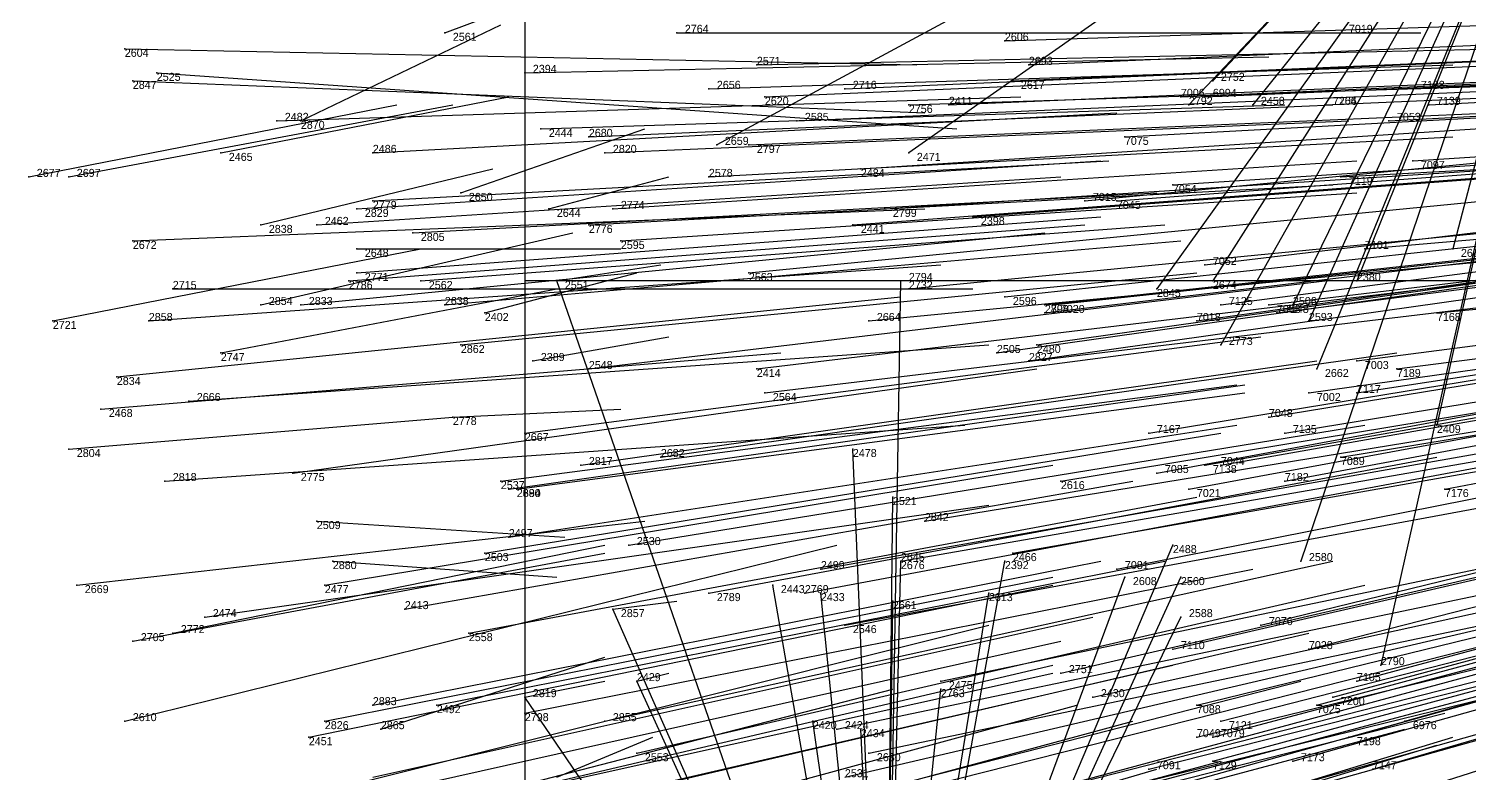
# Model space of a CAD drawing. Extents: x -0.5 to 0.59, y -0.5 to 0.59.
# Drawn here: x -0.499 to -0.319, y -0.0985 to -0.0055 of the extents above; entities that cross this region are included whole.
import ezdxf

# ---------------------------------------------------------------- set-up
doc = ezdxf.new("R2010")
doc.units = 0
for name, color, linetype in [('Clients', 3, 'CONTINUOUS'), ('Facilities', 3, 'CONTINUOUS'), ('Facilities_lines', 3, 'CONTINUOUS'), ('Min_max_boxes', 1, 'CONTINUOUS'), ('Normals', 1, 'CONTINUOUS'), ('Source_points', 5, 'CONTINUOUS'), ('Text', 3, 'CONTINUOUS')]:
    doc.layers.add(name, color=color, linetype=linetype)

msp = doc.modelspace()

# ---------------------------------------------------------------- linework, layer by layer
at = {"layer": 'Clients', "color": 5}
for p in [(-0.351, -0.012, -1.25), (-0.354, -0.015, -1.25), (-0.346, -0.015, -1.25), (-0.413, -0.02, -1.25), (-0.389, -0.021, -1.25), (-0.321, -0.033, -1.25), (-0.433, -0.037, -1.25), (-0.39, -0.037, -1.25), (-0.351, -0.037, -1.25), (-0.333, -0.037, -1.25), (-0.358, -0.038, -1.25), (-0.341, -0.04, -1.25), (-0.339, -0.042, -1.25), (-0.35, -0.045, -1.25), (-0.338, -0.048, -1.25), (-0.323, -0.055, -1.25), (-0.396, -0.058, -1.25), (-0.391, -0.064, -1.25), (-0.356, -0.07, -1.25), (-0.39, -0.072, -1.25), (-0.377, -0.072, -1.25), (-0.34, -0.072, -1.25), (-0.406, -0.075, -1.25), (-0.362, -0.074, -1.25), (-0.355, -0.074, -1.25), (-0.4, -0.076, -1.25), (-0.391, -0.077, -1.25), (-0.379, -0.076, -1.25), (-0.426, -0.078, -1.25), (-0.355, -0.079, -1.25), (-0.33, -0.085, -1.25), (-0.423, -0.087, -1.25), (-0.385, -0.088, -1.25), (-0.437, -0.089, -1.25), (-0.401, -0.092, -1.25), (-0.395, -0.093, -1.25)]:
    msp.add_point(p, dxfattribs=at)
at = {"layer": 'Facilities', "color": 3}
for p in [(-0.447, -0.006, -1.25), (-0.418, -0.006, -1.044), (-0.377, -0.007, -0.943), (-0.487, -0.008, -1.218), (-0.408, -0.01, -1.021), (-0.374, -0.01, -0.936), (-0.486, -0.012, -1.216), (-0.483, -0.011, -1.208), (-0.437, -0.011, -1.092), (-0.376, -0.012, -0.94), (-0.414, -0.013, -1.034), (-0.407, -0.014, -1.018), (-0.397, -0.013, -0.992), (-0.355, -0.014, -0.889), (-0.352, -0.014, -0.88), (-0.326, -0.013, -0.815), (-0.389, -0.015, -0.973), (-0.384, -0.015, -0.961), (-0.337, -0.015, -0.843), (-0.337, -0.015, -0.843), (-0.324, -0.015, -0.811), (-0.468, -0.017, -1.171), (-0.465, -0.017, -1.25), (-0.435, -0.018, -1.088), (-0.403, -0.017, -1.008), (-0.329, -0.017, -0.823), (-0.429, -0.019, -1.074), (-0.362, -0.019, -0.907), (-0.475, -0.021, -1.25), (-0.456, -0.021, -1.142), (-0.427, -0.021, -1.068), (-0.409, -0.02, -1.024), (-0.395, -0.023, -0.99), (-0.326, -0.022, -0.816), (-0.499, -0.024, -1.248), (-0.494, -0.024, -1.236), (-0.414, -0.024, -1.037), (-0.356, -0.025, -0.893), (-0.335, -0.024, -0.839), (-0.456, -0.027, -1.143), (-0.445, -0.026, -1.25), (-0.367, -0.027, -0.919), (-0.363, -0.027, -0.911), (-0.458, -0.028, -1.147), (-0.434, -0.028, -1.25), (-0.426, -0.028, -1.067), (-0.392, -0.028, -0.982), (-0.47, -0.03, -1.25), (-0.463, -0.03, -1.159), (-0.429, -0.03, -1.075), (-0.396, -0.03, -0.992), (-0.381, -0.029, -0.954), (-0.486, -0.032, -1.218), (-0.451, -0.031, -1.13), (-0.425, -0.032, -1.067), (-0.458, -0.033, -1.25), (-0.332, -0.033, -0.834), (-0.458, -0.036, -1.148), (-0.409, -0.036, -1.027), (-0.352, -0.035, -0.884), (-0.459, -0.037, -1.151), (-0.45, -0.037, -1.128), (-0.481, -0.038, -1.207), (-0.389, -0.038, -0.978), (-0.377, -0.039, -0.947), (-0.47, -0.04, -1.25), (-0.465, -0.04, -1.166), (-0.447, -0.04, -1.123), (-0.442, -0.041, -1.25), (-0.372, -0.04, -0.936), (-0.372, -0.041, -0.937), (-0.371, -0.04, -0.932), (-0.35, -0.04, -0.88), (-0.344, -0.04, -0.865), (-0.343, -0.041, -0.862), (-0.323, -0.041, -0.815), (-0.496, -0.042, -1.245), (-0.484, -0.042, -1.216), (-0.394, -0.042, -0.99), (-0.353, -0.042, -0.89), (-0.445, -0.045, -1.118), (-0.373, -0.045, -0.94), (-0.475, -0.046, -1.25), (-0.378, -0.046, -0.953), (-0.436, -0.047, -1.25), (-0.429, -0.048, -1.08), (-0.408, -0.048, -1.028), (-0.374, -0.047, -0.943), (-0.333, -0.047, -0.841), (-0.328, -0.048, -0.83), (-0.488, -0.049, -1.227), (-0.479, -0.052, -1.204), (-0.407, -0.051, -1.025), (-0.339, -0.051, -0.857), (-0.333, -0.051, -0.843), (-0.49, -0.053, -1.232), (-0.446, -0.054, -1.25), (-0.344, -0.054, -0.871), (-0.437, -0.056, -1.102), (-0.359, -0.056, -0.907), (-0.342, -0.056, -0.866), (-0.494, -0.058, -1.243), (-0.42, -0.059, -1.061), (-0.335, -0.059, -0.851), (-0.466, -0.061, -1.174), (-0.43, -0.06, -1.085), (-0.358, -0.061, -0.907), (-0.352, -0.06, -0.893), (-0.35, -0.06, -0.888), (-0.482, -0.062, -1.214), (-0.44, -0.062, -1.111), (-0.439, -0.063, -1.108), (-0.438, -0.063, -1.107), (-0.37, -0.062, -0.939), (-0.354, -0.063, -0.898), (-0.342, -0.062, -0.87), (-0.322, -0.063, -0.821), (-0.463, -0.067, -1.25), (-0.387, -0.067, -0.982), (-0.439, -0.069, -1.112), (-0.424, -0.07, -1.074), (-0.461, -0.072, -1.25), (-0.442, -0.071, -1.119), (-0.39, -0.072, -0.991), (-0.376, -0.071, -0.958), (-0.4, -0.073, -1.016), (-0.363, -0.073, -0.926), (-0.493, -0.075, -1.246), (-0.462, -0.075, -1.171), (-0.414, -0.076, -1.052), (-0.402, -0.076, -1.023), (-0.477, -0.079, -1.208), (-0.452, -0.078, -1.147), (-0.481, -0.081, -1.25), (-0.444, -0.081, -1.129), (-0.397, -0.08, -1.011), (-0.345, -0.08, -0.885), (-0.486, -0.082, -1.25), (-0.356, -0.083, -0.913), (-0.339, -0.083, -0.873), (-0.37, -0.086, -0.948), (-0.385, -0.087, -0.986), (-0.333, -0.087, -0.861), (-0.456, -0.09, -1.163), (-0.448, -0.09, -1.143), (-0.366, -0.089, -0.941), (-0.353, -0.09, -0.911), (-0.338, -0.09, -0.875), (-0.336, -0.089, -0.869), (-0.437, -0.091, -1.117), (-0.487, -0.092, -1.239), (-0.462, -0.092, -1.178), (-0.455, -0.093, -1.25), (-0.427, -0.092, -1.091), (-0.398, -0.093, -1.021), (-0.35, -0.092, -0.905), (-0.327, -0.092, -0.848), (-0.464, -0.094, -1.184), (-0.353, -0.094, -0.913), (-0.351, -0.094, -0.908), (-0.334, -0.094, -0.867), (-0.423, -0.096, -1.083), (-0.394, -0.096, -1.013), (-0.351, -0.097, -0.912), (-0.341, -0.097, -0.885), (-0.359, -0.098, -0.929), (-0.331, -0.098, -0.864)]:
    msp.add_point(p, dxfattribs=at)
at = {"layer": 'Facilities_lines', "color": 3}
for p, q in [((-0.302, 0.04, -1.25), (-0.413, -0.02, -1.25)), ((-0.302, 0.04, -1.25), (-0.389, -0.021, -1.25)), ((-0.302, 0.04, -1.25), (-0.358, -0.038, -1.25)), ((-0.302, 0.04, -1.25), (-0.354, -0.015, -1.25)), ((-0.302, 0.04, -1.25), (-0.351, -0.037, -1.25)), ((-0.302, 0.04, -1.25), (-0.351, -0.012, -1.25)), ((-0.302, 0.04, -1.25), (-0.35, -0.045, -1.25)), ((-0.302, 0.04, -1.25), (-0.346, -0.015, -1.25)), ((-0.302, 0.04, -1.25), (-0.341, -0.04, -1.25)), ((-0.302, 0.04, -1.25), (-0.34, -0.072, -1.25)), ((-0.302, 0.04, -1.25), (-0.339, -0.042, -1.25)), ((-0.302, 0.04, -1.25), (-0.338, -0.048, -1.25)), ((-0.302, 0.04, -1.25), (-0.333, -0.037, -1.25)), ((-0.302, 0.04, -1.25), (-0.33, -0.085, -1.25)), ((-0.302, 0.04, -1.25), (-0.323, -0.055, -1.25)), ((-0.302, 0.04, -1.25), (-0.321, -0.033, -1.25)), ((-0.392, -0.155, -1.25), (-0.433, -0.037, -1.25)), ((-0.392, -0.155, -1.25), (-0.39, -0.037, -1.25)), ((-0.392, -0.155, -1.25), (-0.396, -0.058, -1.25)), ((-0.392, -0.155, -1.25), (-0.391, -0.064, -1.25)), ((-0.392, -0.155, -1.25), (-0.356, -0.07, -1.25)), ((-0.392, -0.155, -1.25), (-0.377, -0.072, -1.25)), ((-0.392, -0.155, -1.25), (-0.39, -0.072, -1.25)), ((-0.392, -0.155, -1.25), (-0.406, -0.075, -1.25)), ((-0.392, -0.155, -1.25), (-0.355, -0.074, -1.25)), ((-0.392, -0.155, -1.25), (-0.362, -0.074, -1.25)), ((-0.392, -0.155, -1.25), (-0.4, -0.076, -1.25)), ((-0.392, -0.155, -1.25), (-0.379, -0.076, -1.25)), ((-0.392, -0.155, -1.25), (-0.391, -0.077, -1.25)), ((-0.392, -0.155, -1.25), (-0.426, -0.078, -1.25)), ((-0.392, -0.155, -1.25), (-0.355, -0.079, -1.25)), ((-0.392, -0.155, -1.25), (-0.423, -0.087, -1.25)), ((-0.392, -0.155, -1.25), (-0.385, -0.088, -1.25)), ((-0.392, -0.155, -1.25), (-0.437, -0.089, -1.25)), ((-0.392, -0.155, -1.25), (-0.401, -0.092, -1.25)), ((-0.392, -0.155, -1.25), (-0.395, -0.093, -1.25))]:
    msp.add_line(p, q, dxfattribs=at)
at = {"layer": 'Min_max_boxes', "color": 1}
for p, q in [((-0.437, 0.214, -1.25), (-0.437, -0.106, -1.25)), ((-0.437, 0.214, -1.25), (-0.437, -0.106, -1.25)), ((-0.255, -0.037, -1.25), (-0.437, -0.037, -1.25)), ((-0.437, -0.037, -1.25), (-0.437, -0.328, -1.25)), ((-0.255, -0.037, -1.25), (-0.437, -0.037, -1.25)), ((-0.437, -0.037, -1.25), (-0.437, -0.328, -1.25)), ((-0.437, -0.037, -1.25), (-0.437, -0.037, -1.25))]:
    msp.add_line(p, q, dxfattribs=at)
at = {"layer": 'Normals', "color": 1}
for p, q in [((-0.447, -0.006, -1.25), (-0.431, 0, -1.151)), ((-0.465, -0.017, -1.25), (-0.44, -0.005, -1.154)), ((-0.377, -0.007, -0.943), (-0.284, -0.004, -0.98)), ((-0.418, -0.006, -1.044), (-0.325, -0.006, -1.081)), ((-0.374, -0.01, -0.936), (-0.282, -0.006, -0.974)), ((-0.487, -0.008, -1.218), (-0.388, -0.01, -1.204)), ((-0.437, -0.011, -1.092), (-0.344, -0.009, -1.129)), ((-0.408, -0.01, -1.021), (-0.315, -0.008, -1.058)), ((-0.397, -0.013, -0.992), (-0.304, -0.009, -1.029)), ((-0.376, -0.012, -0.94), (-0.283, -0.008, -0.977)), ((-0.326, -0.013, -0.815), (-0.233, -0.009, -0.853)), ((-0.414, -0.013, -1.034), (-0.321, -0.01, -1.071)), ((-0.407, -0.014, -1.018), (-0.314, -0.01, -1.055)), ((-0.355, -0.014, -0.889), (-0.263, -0.01, -0.927)), ((-0.352, -0.014, -0.88), (-0.259, -0.01, -0.918)), ((-0.324, -0.015, -0.811), (-0.231, -0.01, -0.848)), ((-0.486, -0.012, -1.216), (-0.387, -0.016, -1.206)), ((-0.483, -0.011, -1.208), (-0.383, -0.018, -1.208)), ((-0.389, -0.015, -0.973), (-0.296, -0.012, -1.011)), ((-0.384, -0.015, -0.961), (-0.291, -0.011, -0.998)), ((-0.351, -0.012, -1.25), (-0.351, -0.012, -1.15)), ((-0.337, -0.015, -0.843), (-0.244, -0.011, -0.88)), ((-0.337, -0.015, -0.843), (-0.244, -0.011, -0.88)), ((-0.329, -0.017, -0.823), (-0.236, -0.012, -0.861)), ((-0.475, -0.021, -1.25), (-0.439, -0.014, -1.157)), ((-0.468, -0.017, -1.171), (-0.375, -0.014, -1.208)), ((-0.403, -0.017, -1.008), (-0.31, -0.013, -1.045)), ((-0.362, -0.019, -0.907), (-0.27, -0.014, -0.945)), ((-0.499, -0.024, -1.248), (-0.453, -0.015, -1.159)), ((-0.494, -0.024, -1.236), (-0.446, -0.015, -1.149)), ((-0.456, -0.021, -1.142), (-0.363, -0.016, -1.179)), ((-0.435, -0.018, -1.088), (-0.342, -0.015, -1.125)), ((-0.429, -0.019, -1.074), (-0.336, -0.015, -1.111)), ((-0.409, -0.02, -1.024), (-0.316, -0.016, -1.061)), ((-0.354, -0.015, -1.25), (-0.354, -0.015, -1.15)), ((-0.346, -0.015, -1.25), (-0.346, -0.015, -1.15)), ((-0.326, -0.022, -0.816), (-0.234, -0.016, -0.854)), ((-0.445, -0.026, -1.25), (-0.422, -0.018, -1.153)), ((-0.427, -0.021, -1.068), (-0.334, -0.017, -1.105)), ((-0.395, -0.023, -0.99), (-0.303, -0.017, -1.027)), ((-0.367, -0.027, -0.919), (-0.274, -0.018, -0.956)), ((-0.414, -0.024, -1.037), (-0.321, -0.019, -1.074)), ((-0.356, -0.025, -0.893), (-0.264, -0.019, -0.931)), ((-0.335, -0.024, -0.839), (-0.242, -0.019, -0.877)), ((-0.413, -0.02, -1.25), (-0.413, -0.02, -1.15)), ((-0.389, -0.021, -1.25), (-0.389, -0.021, -1.15)), ((-0.363, -0.027, -0.911), (-0.271, -0.02, -0.949)), ((-0.47, -0.03, -1.25), (-0.441, -0.023, -1.155)), ((-0.458, -0.028, -1.147), (-0.365, -0.022, -1.184)), ((-0.456, -0.027, -1.143), (-0.364, -0.022, -1.18)), ((-0.426, -0.028, -1.067), (-0.333, -0.022, -1.104)), ((-0.396, -0.03, -0.992), (-0.303, -0.023, -1.028)), ((-0.392, -0.028, -0.982), (-0.299, -0.022, -1.018)), ((-0.381, -0.029, -0.954), (-0.288, -0.022, -0.991)), ((-0.463, -0.03, -1.159), (-0.37, -0.024, -1.196)), ((-0.434, -0.028, -1.25), (-0.419, -0.024, -1.151)), ((-0.429, -0.03, -1.075), (-0.336, -0.025, -1.112)), ((-0.352, -0.035, -0.884), (-0.26, -0.024, -0.921)), ((-0.332, -0.033, -0.834), (-0.24, -0.025, -0.872)), ((-0.451, -0.031, -1.13), (-0.358, -0.026, -1.166)), ((-0.425, -0.032, -1.067), (-0.333, -0.026, -1.104)), ((-0.409, -0.036, -1.027), (-0.317, -0.027, -1.064)), ((-0.486, -0.032, -1.218), (-0.387, -0.028, -1.209)), ((-0.35, -0.04, -0.88), (-0.258, -0.028, -0.917)), ((-0.459, -0.037, -1.151), (-0.367, -0.03, -1.189)), ((-0.458, -0.036, -1.148), (-0.365, -0.029, -1.185)), ((-0.45, -0.037, -1.128), (-0.357, -0.03, -1.164)), ((-0.389, -0.038, -0.978), (-0.297, -0.029, -1.015)), ((-0.377, -0.039, -0.947), (-0.284, -0.029, -0.984)), ((-0.372, -0.04, -0.936), (-0.28, -0.03, -0.973)), ((-0.372, -0.041, -0.937), (-0.28, -0.03, -0.974)), ((-0.371, -0.04, -0.932), (-0.278, -0.03, -0.969)), ((-0.353, -0.042, -0.89), (-0.261, -0.029, -0.927)), ((-0.344, -0.04, -0.865), (-0.252, -0.029, -0.902)), ((-0.343, -0.041, -0.862), (-0.25, -0.029, -0.9)), ((-0.47, -0.04, -1.25), (-0.431, -0.031, -1.158)), ((-0.465, -0.04, -1.166), (-0.372, -0.031, -1.203)), ((-0.447, -0.04, -1.123), (-0.355, -0.032, -1.16)), ((-0.373, -0.045, -0.94), (-0.281, -0.032, -0.977)), ((-0.323, -0.041, -0.815), (-0.231, -0.032, -0.853)), ((-0.496, -0.042, -1.245), (-0.45, -0.033, -1.157)), ((-0.458, -0.033, -1.25), (-0.425, -0.033, -1.155)), ((-0.394, -0.042, -0.99), (-0.301, -0.033, -1.026)), ((-0.378, -0.046, -0.953), (-0.286, -0.033, -0.989)), ((-0.374, -0.047, -0.943), (-0.282, -0.034, -0.979)), ((-0.321, -0.033, -1.25), (-0.321, -0.033, -1.15)), ((-0.484, -0.042, -1.216), (-0.385, -0.035, -1.215)), ((-0.445, -0.045, -1.118), (-0.353, -0.036, -1.156)), ((-0.442, -0.041, -1.25), (-0.423, -0.036, -1.152)), ((-0.433, -0.037, -1.25), (-0.42, -0.035, -1.151)), ((-0.333, -0.047, -0.841), (-0.241, -0.035, -0.878)), ((-0.328, -0.048, -0.83), (-0.236, -0.036, -0.867)), ((-0.429, -0.048, -1.08), (-0.337, -0.037, -1.118)), ((-0.408, -0.048, -1.028), (-0.316, -0.037, -1.066)), ((-0.39, -0.037, -1.25), (-0.39, -0.037, -1.15)), ((-0.351, -0.037, -1.25), (-0.351, -0.037, -1.15)), ((-0.333, -0.037, -1.25), (-0.333, -0.037, -1.15)), ((-0.333, -0.051, -0.843), (-0.242, -0.037, -0.88)), ((-0.488, -0.049, -1.227), (-0.39, -0.039, -1.21)), ((-0.481, -0.038, -1.207), (-0.381, -0.038, -1.212)), ((-0.475, -0.046, -1.25), (-0.433, -0.038, -1.16)), ((-0.358, -0.038, -1.25), (-0.358, -0.038, -1.15)), ((-0.344, -0.054, -0.871), (-0.252, -0.039, -0.907)), ((-0.339, -0.051, -0.857), (-0.247, -0.038, -0.894)), ((-0.407, -0.051, -1.025), (-0.315, -0.04, -1.063)), ((-0.359, -0.056, -0.907), (-0.267, -0.041, -0.944)), ((-0.342, -0.056, -0.866), (-0.25, -0.041, -0.903)), ((-0.341, -0.04, -1.25), (-0.341, -0.04, -1.15)), ((-0.339, -0.042, -1.25), (-0.339, -0.042, -1.15)), ((-0.479, -0.052, -1.204), (-0.379, -0.045, -1.212)), ((-0.437, -0.056, -1.102), (-0.345, -0.044, -1.139)), ((-0.436, -0.047, -1.25), (-0.419, -0.044, -1.151)), ((-0.358, -0.061, -0.907), (-0.266, -0.044, -0.944)), ((-0.352, -0.06, -0.893), (-0.261, -0.044, -0.93)), ((-0.35, -0.06, -0.888), (-0.259, -0.044, -0.926)), ((-0.35, -0.045, -1.25), (-0.35, -0.045, -1.15)), ((-0.342, -0.062, -0.87), (-0.251, -0.045, -0.907)), ((-0.335, -0.059, -0.851), (-0.244, -0.044, -0.888)), ((-0.49, -0.053, -1.232), (-0.405, -0.046, -1.179)), ((-0.42, -0.059, -1.061), (-0.328, -0.046, -1.098)), ((-0.354, -0.063, -0.898), (-0.262, -0.046, -0.935)), ((-0.322, -0.063, -0.821), (-0.231, -0.046, -0.858)), ((-0.466, -0.061, -1.174), (-0.373, -0.048, -1.211)), ((-0.43, -0.06, -1.085), (-0.338, -0.047, -1.122)), ((-0.37, -0.062, -0.939), (-0.279, -0.047, -0.976)), ((-0.338, -0.048, -1.25), (-0.338, -0.048, -1.15)), ((-0.44, -0.062, -1.111), (-0.348, -0.05, -1.149)), ((-0.439, -0.063, -1.108), (-0.347, -0.05, -1.145)), ((-0.438, -0.063, -1.107), (-0.347, -0.051, -1.145)), ((-0.387, -0.067, -0.982), (-0.295, -0.052, -1.019)), ((-0.494, -0.058, -1.243), (-0.446, -0.054, -1.156)), ((-0.446, -0.054, -1.25), (-0.425, -0.053, -1.152)), ((-0.482, -0.062, -1.214), (-0.382, -0.055, -1.215)), ((-0.439, -0.069, -1.112), (-0.348, -0.055, -1.15)), ((-0.424, -0.07, -1.074), (-0.332, -0.055, -1.111)), ((-0.376, -0.071, -0.958), (-0.285, -0.055, -0.995)), ((-0.363, -0.073, -0.926), (-0.272, -0.055, -0.962)), ((-0.323, -0.055, -1.25), (-0.323, -0.055, -1.15)), ((-0.442, -0.071, -1.119), (-0.35, -0.056, -1.156)), ((-0.4, -0.073, -1.016), (-0.309, -0.057, -1.054)), ((-0.39, -0.072, -0.991), (-0.298, -0.056, -1.028)), ((-0.414, -0.076, -1.052), (-0.323, -0.059, -1.09)), ((-0.402, -0.076, -1.023), (-0.311, -0.059, -1.06)), ((-0.396, -0.058, -1.25), (-0.396, -0.058, -1.15)), ((-0.345, -0.08, -0.885), (-0.255, -0.058, -0.923)), ((-0.462, -0.075, -1.171), (-0.371, -0.06, -1.208)), ((-0.339, -0.083, -0.873), (-0.249, -0.06, -0.911)), ((-0.452, -0.078, -1.147), (-0.361, -0.062, -1.184)), ((-0.397, -0.08, -1.011), (-0.305, -0.063, -1.048)), ((-0.356, -0.083, -0.913), (-0.265, -0.062, -0.95)), ((-0.333, -0.087, -0.861), (-0.244, -0.063, -0.899)), ((-0.444, -0.081, -1.129), (-0.353, -0.064, -1.166)), ((-0.391, -0.064, -1.25), (-0.391, -0.064, -1.15)), ((-0.477, -0.079, -1.208), (-0.379, -0.065, -1.22)), ((-0.37, -0.086, -0.948), (-0.279, -0.065, -0.985)), ((-0.338, -0.09, -0.875), (-0.249, -0.066, -0.913)), ((-0.336, -0.089, -0.869), (-0.247, -0.065, -0.907)), ((-0.493, -0.075, -1.246), (-0.422, -0.067, -1.175)), ((-0.463, -0.067, -1.25), (-0.432, -0.069, -1.155)), ((-0.385, -0.087, -0.986), (-0.294, -0.068, -1.023)), ((-0.353, -0.09, -0.911), (-0.263, -0.068, -0.948)), ((-0.327, -0.092, -0.848), (-0.238, -0.067, -0.887)), ((-0.487, -0.092, -1.239), (-0.398, -0.07, -1.198)), ((-0.481, -0.081, -1.25), (-0.427, -0.07, -1.166)), ((-0.366, -0.089, -0.941), (-0.275, -0.069, -0.978)), ((-0.356, -0.07, -1.25), (-0.356, -0.07, -1.15)), ((-0.351, -0.094, -0.908), (-0.261, -0.07, -0.945)), ((-0.35, -0.092, -0.905), (-0.26, -0.069, -0.942)), ((-0.334, -0.094, -0.867), (-0.245, -0.069, -0.905)), ((-0.486, -0.082, -1.25), (-0.427, -0.071, -1.169)), ((-0.461, -0.072, -1.25), (-0.433, -0.074, -1.154)), ((-0.456, -0.09, -1.163), (-0.365, -0.072, -1.2)), ((-0.448, -0.09, -1.143), (-0.357, -0.072, -1.18)), ((-0.427, -0.092, -1.091), (-0.336, -0.072, -1.129)), ((-0.39, -0.072, -1.25), (-0.39, -0.072, -1.15)), ((-0.377, -0.072, -1.25), (-0.377, -0.072, -1.15)), ((-0.353, -0.094, -0.913), (-0.263, -0.072, -0.95)), ((-0.341, -0.097, -0.885), (-0.252, -0.072, -0.923)), ((-0.34, -0.072, -1.25), (-0.34, -0.072, -1.15)), ((-0.331, -0.098, -0.864), (-0.242, -0.072, -0.902)), ((-0.437, -0.091, -1.117), (-0.346, -0.073, -1.154)), ((-0.351, -0.097, -0.912), (-0.262, -0.073, -0.949)), ((-0.464, -0.094, -1.184), (-0.371, -0.075, -1.216)), ((-0.462, -0.092, -1.178), (-0.371, -0.074, -1.215)), ((-0.423, -0.096, -1.083), (-0.332, -0.075, -1.121)), ((-0.406, -0.075, -1.25), (-0.406, -0.075, -1.15)), ((-0.398, -0.093, -1.021), (-0.307, -0.074, -1.059)), ((-0.362, -0.074, -1.25), (-0.362, -0.074, -1.15)), ((-0.359, -0.098, -0.929), (-0.268, -0.075, -0.966)), ((-0.355, -0.074, -1.25), (-0.355, -0.074, -1.15)), ((-0.426, -0.078, -1.25), (-0.418, -0.077, -1.15)), ((-0.4, -0.076, -1.25), (-0.4, -0.076, -1.15)), ((-0.394, -0.096, -1.013), (-0.303, -0.077, -1.05)), ((-0.391, -0.077, -1.25), (-0.391, -0.077, -1.15)), ((-0.379, -0.076, -1.25), (-0.379, -0.076, -1.15)), ((-0.369, -0.1, -0.956), (-0.279, -0.077, -0.993)), ((-0.456, -0.099, -1.167), (-0.366, -0.079, -1.205)), ((-0.397, -0.099, -1.023), (-0.307, -0.078, -1.06)), ((-0.371, -0.103, -0.962), (-0.281, -0.079, -0.999)), ((-0.355, -0.079, -1.25), (-0.355, -0.079, -1.15)), ((-0.475, -0.104, -1.216), (-0.379, -0.08, -1.227)), ((-0.429, -0.102, -1.103), (-0.339, -0.081, -1.141)), ((-0.402, -0.104, -1.037), (-0.311, -0.081, -1.074)), ((-0.362, -0.106, -0.944), (-0.273, -0.081, -0.98)), ((-0.464, -0.103, -1.187), (-0.37, -0.082, -1.217)), ((-0.363, -0.107, -0.947), (-0.274, -0.082, -0.984)), ((-0.455, -0.093, -1.25), (-0.427, -0.084, -1.154)), ((-0.388, -0.109, -1.006), (-0.298, -0.084, -1.043)), ((-0.466, -0.107, -1.195), (-0.371, -0.086, -1.219)), ((-0.465, -0.107, -1.193), (-0.371, -0.085, -1.22)), ((-0.447, -0.106, -1.147), (-0.356, -0.085, -1.185)), ((-0.423, -0.087, -1.25), (-0.419, -0.086, -1.15)), ((-0.403, -0.109, -1.045), (-0.314, -0.085, -1.082)), ((-0.39, -0.107, -1.01), (-0.3, -0.085, -1.047)), ((-0.33, -0.085, -1.25), (-0.33, -0.085, -1.15)), ((-0.484, -0.112, -1.242), (-0.391, -0.088, -1.216)), ((-0.437, -0.089, -1.25), (-0.427, -0.087, -1.15)), ((-0.43, -0.11, -1.11), (-0.34, -0.087, -1.147)), ((-0.385, -0.088, -1.25), (-0.385, -0.088, -1.15)), ((-0.46, -0.115, -1.184), (-0.368, -0.09, -1.215)), ((-0.413, -0.114, -1.07), (-0.322, -0.091, -1.107)), ((-0.45, -0.116, -1.162), (-0.361, -0.092, -1.199)), ((-0.417, -0.117, -1.082), (-0.327, -0.093, -1.119)), ((-0.401, -0.092, -1.25), (-0.401, -0.092, -1.15)), ((-0.395, -0.093, -1.25), (-0.395, -0.093, -1.15)), ((-0.433, -0.099, -1.25), (-0.421, -0.094, -1.151)), ((-0.412, -0.122, -1.074), (-0.323, -0.095, -1.111)), ((-0.41, -0.121, -1.069), (-0.321, -0.094, -1.106)), ((-0.396, -0.123, -1.037), (-0.308, -0.095, -1.074)), ((-0.44, -0.121, -1.14), (-0.35, -0.097, -1.178)), ((-0.447, -0.124, -1.159), (-0.358, -0.098, -1.196))]:
    msp.add_line(p, q, dxfattribs=at)
at = {"layer": 'Source_points', "color": 5}
for p in [(-0.447, -0.006, -1.25), (-0.418, -0.006, -1.044), (-0.377, -0.007, -0.943), (-0.487, -0.008, -1.218), (-0.408, -0.01, -1.021), (-0.374, -0.01, -0.936), (-0.486, -0.012, -1.216), (-0.483, -0.011, -1.208), (-0.437, -0.011, -1.092), (-0.376, -0.012, -0.94), (-0.351, -0.012, -1.25), (-0.414, -0.013, -1.034), (-0.407, -0.014, -1.018), (-0.397, -0.013, -0.992), (-0.355, -0.014, -0.889), (-0.352, -0.014, -0.88), (-0.326, -0.013, -0.815), (-0.389, -0.015, -0.973), (-0.384, -0.015, -0.961), (-0.354, -0.015, -1.25), (-0.346, -0.015, -1.25), (-0.337, -0.015, -0.843), (-0.337, -0.015, -0.843), (-0.324, -0.015, -0.811), (-0.468, -0.017, -1.171), (-0.465, -0.017, -1.25), (-0.435, -0.018, -1.088), (-0.403, -0.017, -1.008), (-0.329, -0.017, -0.823), (-0.429, -0.019, -1.074), (-0.362, -0.019, -0.907), (-0.475, -0.021, -1.25), (-0.456, -0.021, -1.142), (-0.427, -0.021, -1.068), (-0.413, -0.02, -1.25), (-0.409, -0.02, -1.024), (-0.389, -0.021, -1.25), (-0.395, -0.023, -0.99), (-0.326, -0.022, -0.816), (-0.499, -0.024, -1.248), (-0.494, -0.024, -1.236), (-0.414, -0.024, -1.037), (-0.356, -0.025, -0.893), (-0.335, -0.024, -0.839), (-0.456, -0.027, -1.143), (-0.445, -0.026, -1.25), (-0.367, -0.027, -0.919), (-0.363, -0.027, -0.911), (-0.458, -0.028, -1.147), (-0.434, -0.028, -1.25), (-0.426, -0.028, -1.067), (-0.392, -0.028, -0.982), (-0.47, -0.03, -1.25), (-0.463, -0.03, -1.159), (-0.429, -0.03, -1.075), (-0.396, -0.03, -0.992), (-0.381, -0.029, -0.954), (-0.486, -0.032, -1.218), (-0.451, -0.031, -1.13), (-0.425, -0.032, -1.067), (-0.458, -0.033, -1.25), (-0.332, -0.033, -0.834), (-0.321, -0.033, -1.25), (-0.458, -0.036, -1.148), (-0.409, -0.036, -1.027), (-0.352, -0.035, -0.884), (-0.459, -0.037, -1.151), (-0.45, -0.037, -1.128), (-0.433, -0.037, -1.25), (-0.39, -0.037, -1.25), (-0.351, -0.037, -1.25), (-0.333, -0.037, -1.25), (-0.481, -0.038, -1.207), (-0.389, -0.038, -0.978), (-0.377, -0.039, -0.947), (-0.358, -0.038, -1.25), (-0.47, -0.04, -1.25), (-0.465, -0.04, -1.166), (-0.447, -0.04, -1.123), (-0.442, -0.041, -1.25), (-0.372, -0.04, -0.936), (-0.372, -0.041, -0.937), (-0.371, -0.04, -0.932), (-0.35, -0.04, -0.88), (-0.344, -0.04, -0.865), (-0.343, -0.041, -0.862), (-0.341, -0.04, -1.25), (-0.323, -0.041, -0.815), (-0.496, -0.042, -1.245), (-0.484, -0.042, -1.216), (-0.394, -0.042, -0.99), (-0.353, -0.042, -0.89), (-0.339, -0.042, -1.25), (-0.445, -0.045, -1.118), (-0.373, -0.045, -0.94), (-0.35, -0.045, -1.25), (-0.475, -0.046, -1.25), (-0.378, -0.046, -0.953), (-0.436, -0.047, -1.25), (-0.429, -0.048, -1.08), (-0.408, -0.048, -1.028), (-0.374, -0.047, -0.943), (-0.338, -0.048, -1.25), (-0.333, -0.047, -0.841), (-0.328, -0.048, -0.83), (-0.488, -0.049, -1.227), (-0.479, -0.052, -1.204), (-0.407, -0.051, -1.025), (-0.339, -0.051, -0.857), (-0.333, -0.051, -0.843), (-0.49, -0.053, -1.232), (-0.446, -0.054, -1.25), (-0.344, -0.054, -0.871), (-0.323, -0.055, -1.25), (-0.437, -0.056, -1.102), (-0.359, -0.056, -0.907), (-0.342, -0.056, -0.866), (-0.494, -0.058, -1.243), (-0.42, -0.059, -1.061), (-0.396, -0.058, -1.25), (-0.335, -0.059, -0.851), (-0.466, -0.061, -1.174), (-0.43, -0.06, -1.085), (-0.358, -0.061, -0.907), (-0.352, -0.06, -0.893), (-0.35, -0.06, -0.888), (-0.482, -0.062, -1.214), (-0.44, -0.062, -1.111), (-0.439, -0.063, -1.108), (-0.438, -0.063, -1.107), (-0.37, -0.062, -0.939), (-0.354, -0.063, -0.898), (-0.342, -0.062, -0.87), (-0.322, -0.063, -0.821), (-0.391, -0.064, -1.25), (-0.463, -0.067, -1.25), (-0.387, -0.067, -0.982), (-0.439, -0.069, -1.112), (-0.424, -0.07, -1.074), (-0.356, -0.07, -1.25), (-0.461, -0.072, -1.25), (-0.442, -0.071, -1.119), (-0.39, -0.072, -0.991), (-0.39, -0.072, -1.25), (-0.377, -0.072, -1.25), (-0.376, -0.071, -0.958), (-0.34, -0.072, -1.25), (-0.4, -0.073, -1.016), (-0.363, -0.073, -0.926), (-0.493, -0.075, -1.246), (-0.462, -0.075, -1.171), (-0.406, -0.075, -1.25), (-0.362, -0.074, -1.25), (-0.355, -0.074, -1.25), (-0.414, -0.076, -1.052), (-0.402, -0.076, -1.023), (-0.4, -0.076, -1.25), (-0.391, -0.077, -1.25), (-0.379, -0.076, -1.25), (-0.477, -0.079, -1.208), (-0.452, -0.078, -1.147), (-0.426, -0.078, -1.25), (-0.355, -0.079, -1.25), (-0.481, -0.081, -1.25), (-0.444, -0.081, -1.129), (-0.397, -0.08, -1.011), (-0.345, -0.08, -0.885), (-0.486, -0.082, -1.25), (-0.356, -0.083, -0.913), (-0.339, -0.083, -0.873), (-0.37, -0.086, -0.948), (-0.33, -0.085, -1.25), (-0.423, -0.087, -1.25), (-0.385, -0.087, -0.986), (-0.385, -0.088, -1.25), (-0.333, -0.087, -0.861), (-0.456, -0.09, -1.163), (-0.448, -0.09, -1.143), (-0.437, -0.089, -1.25), (-0.366, -0.089, -0.941), (-0.353, -0.09, -0.911), (-0.338, -0.09, -0.875), (-0.336, -0.089, -0.869), (-0.437, -0.091, -1.117), (-0.487, -0.092, -1.239), (-0.462, -0.092, -1.178), (-0.455, -0.093, -1.25), (-0.427, -0.092, -1.091), (-0.401, -0.092, -1.25), (-0.398, -0.093, -1.021), (-0.395, -0.093, -1.25), (-0.35, -0.092, -0.905), (-0.327, -0.092, -0.848), (-0.464, -0.094, -1.184), (-0.353, -0.094, -0.913), (-0.351, -0.094, -0.908), (-0.334, -0.094, -0.867), (-0.423, -0.096, -1.083), (-0.394, -0.096, -1.013), (-0.351, -0.097, -0.912), (-0.341, -0.097, -0.885), (-0.359, -0.098, -0.929), (-0.331, -0.098, -0.864)]:
    msp.add_point(p, dxfattribs=at)

# ---------------------------------------------------------------- texts
at = {"layer": 'Text', "color": 3}
for s, p in [('2764', (-0.417, -0.006, -1.044)), ('7019', (-0.334, -0.006, -0.836)), ('2561', (-0.446, -0.007, -1.25)), ('2606', (-0.377, -0.007, -0.943)), ('2604', (-0.487, -0.009, -1.218)), ('2571', (-0.408, -0.01, -1.021)), ('2693', (-0.374, -0.01, -0.936)), ('2394', (-0.436, -0.011, -1.092)), ('2847', (-0.486, -0.013, -1.216)), ('2525', (-0.483, -0.012, -1.208)), ('2656', (-0.413, -0.013, -1.034)), ('2716', (-0.396, -0.013, -0.992)), ('2617', (-0.375, -0.013, -0.94)), ('2752', (-0.35, -0.012, -1.25)), ('7188', (-0.325, -0.013, -0.815)), ('2620', (-0.407, -0.015, -1.018)), ('2411', (-0.384, -0.015, -0.961)), ('7006', (-0.355, -0.014, -0.889)), ('2792', (-0.354, -0.015, -1.25)), ('6994', (-0.351, -0.014, -0.88)), ('2458', (-0.345, -0.015, -1.25)), ('7166', (-0.336, -0.015, -0.843)), ('7204', (-0.336, -0.015, -0.843)), ('7139', (-0.323, -0.015, -0.811)), ('2482', (-0.467, -0.017, -1.171)), ('2585', (-0.402, -0.017, -1.008)), ('2756', (-0.389, -0.016, -0.973)), ('7053', (-0.328, -0.017, -0.823)), ('2870', (-0.465, -0.018, -1.25)), ('2444', (-0.434, -0.019, -1.088)), ('2680', (-0.429, -0.019, -1.074)), ('2659', (-0.412, -0.02, -1.25)), ('7075', (-0.362, -0.02, -0.907)), ('2465', (-0.474, -0.022, -1.25)), ('2486', (-0.456, -0.021, -1.142)), ('2820', (-0.426, -0.021, -1.068)), ('2797', (-0.408, -0.021, -1.024)), ('2471', (-0.388, -0.022, -1.25)), ('2677', (-0.498, -0.024, -1.248)), ('2697', (-0.493, -0.024, -1.236)), ('2578', (-0.414, -0.024, -1.037)), ('2484', (-0.395, -0.024, -0.99)), ('7097', (-0.325, -0.023, -0.816)), ('7054', (-0.356, -0.026, -0.893)), ('7119', (-0.334, -0.025, -0.839)), ('2779', (-0.456, -0.028, -1.143)), ('2650', (-0.444, -0.027, -1.25)), ('2774', (-0.425, -0.028, -1.067)), ('7015', (-0.366, -0.027, -0.919)), ('7045', (-0.363, -0.028, -0.911)), ('2829', (-0.457, -0.029, -1.147)), ('2644', (-0.433, -0.029, -1.25)), ('2799', (-0.391, -0.029, -0.982)), ('2838', (-0.469, -0.031, -1.25)), ('2462', (-0.462, -0.03, -1.159)), ('2776', (-0.429, -0.031, -1.075)), ('2441', (-0.395, -0.031, -0.992)), ('2398', (-0.38, -0.03, -0.954)), ('2672', (-0.486, -0.033, -1.218)), ('2805', (-0.45, -0.032, -1.13)), ('2595', (-0.425, -0.033, -1.067)), ('7101', (-0.332, -0.033, -0.834)), ('2648', (-0.457, -0.034, -1.25)), ('7052', (-0.351, -0.035, -0.884)), ('2609', (-0.32, -0.034, -1.25)), ('2771', (-0.457, -0.037, -1.148)), ('2563', (-0.409, -0.037, -1.027)), ('2794', (-0.389, -0.037, -1.25)), ('2380', (-0.333, -0.037, -1.25)), ('2715', (-0.481, -0.038, -1.207)), ('2786', (-0.459, -0.038, -1.151)), ('2562', (-0.449, -0.038, -1.128)), ('2551', (-0.432, -0.038, -1.25)), ('2732', (-0.389, -0.038, -0.978)), ('2674', (-0.351, -0.038, -1.25)), ('2854', (-0.469, -0.04, -1.25)), ('2833', (-0.464, -0.04, -1.166)), ('2638', (-0.447, -0.04, -1.123)), ('2596', (-0.376, -0.04, -0.947)), ('2845', (-0.358, -0.039, -1.25)), ('7125', (-0.349, -0.04, -0.88)), ('2506', (-0.341, -0.04, -1.25)), ('2858', (-0.484, -0.042, -1.216)), ('2402', (-0.442, -0.042, -1.25)), ('2664', (-0.393, -0.042, -0.99)), ('2793', (-0.372, -0.041, -0.936)), ('2808', (-0.372, -0.041, -0.937)), ('7020', (-0.37, -0.041, -0.932)), ('7018', (-0.353, -0.042, -0.89)), ('7068', (-0.343, -0.041, -0.865)), ('7148', (-0.342, -0.041, -0.862)), ('2593', (-0.339, -0.042, -1.25)), ('7168', (-0.323, -0.042, -0.815)), ('2721', (-0.496, -0.043, -1.245)), ('2862', (-0.445, -0.046, -1.118)), ('2505', (-0.378, -0.046, -0.953)), ('2480', (-0.373, -0.046, -0.94)), ('2773', (-0.349, -0.045, -1.25)), ('2747', (-0.475, -0.047, -1.25)), ('2389', (-0.435, -0.047, -1.25)), ('2827', (-0.374, -0.047, -0.943)), ('2548', (-0.429, -0.048, -1.08)), ('2414', (-0.408, -0.049, -1.028)), ('2662', (-0.337, -0.049, -1.25)), ('7003', (-0.332, -0.048, -0.841)), ('7189', (-0.328, -0.049, -0.83)), ('2834', (-0.488, -0.05, -1.227)), ('7117', (-0.333, -0.051, -0.843)), ('2666', (-0.478, -0.052, -1.204)), ('2564', (-0.406, -0.052, -1.025)), ('7002', (-0.338, -0.052, -0.857)), ('2468', (-0.489, -0.054, -1.232)), ('2778', (-0.446, -0.055, -1.25)), ('7048', (-0.344, -0.054, -0.871)), ('7167', (-0.358, -0.056, -0.907)), ('7135', (-0.341, -0.056, -0.866)), ('2409', (-0.323, -0.056, -1.25)), ('2667', (-0.437, -0.057, -1.102)), ('2804', (-0.493, -0.059, -1.243)), ('2817', (-0.429, -0.06, -1.085)), ('2682', (-0.42, -0.059, -1.061)), ('2478', (-0.396, -0.059, -1.25)), ('7044', (-0.35, -0.06, -0.888)), ('7089', (-0.335, -0.06, -0.851)), ('2818', (-0.481, -0.062, -1.214)), ('2775', (-0.465, -0.062, -1.174)), ('7085', (-0.357, -0.061, -0.907)), ('7138', (-0.351, -0.061, -0.893)), ('7182', (-0.342, -0.062, -0.87)), ('2537', (-0.44, -0.063, -1.111)), ('2384', (-0.438, -0.064, -1.107)), ('2690', (-0.438, -0.064, -1.108)), ('2616', (-0.37, -0.063, -0.939)), ('7021', (-0.353, -0.064, -0.898)), ('7176', (-0.322, -0.064, -0.821)), ('2521', (-0.391, -0.065, -1.25)), ('2842', (-0.387, -0.067, -0.982)), ('2509', (-0.463, -0.068, -1.25)), ('2497', (-0.439, -0.069, -1.112)), ('2530', (-0.423, -0.07, -1.074)), ('2488', (-0.356, -0.071, -1.25)), ('2880', (-0.461, -0.073, -1.25)), ('2503', (-0.442, -0.072, -1.119)), ('2499', (-0.4, -0.073, -1.016)), ('2645', (-0.39, -0.072, -0.991)), ('2676', (-0.39, -0.073, -1.25)), ('2392', (-0.377, -0.073, -1.25)), ('2466', (-0.376, -0.072, -0.958)), ('7081', (-0.362, -0.073, -0.926)), ('2580', (-0.339, -0.072, -1.25)), ('2669', (-0.492, -0.076, -1.246)), ('2477', (-0.462, -0.076, -1.171)), ('2443', (-0.405, -0.076, -1.25)), ('2769', (-0.402, -0.076, -1.023)), ('2608', (-0.361, -0.075, -1.25)), ('2560', (-0.355, -0.075, -1.25)), ('2413', (-0.452, -0.078, -1.147)), ('2789', (-0.413, -0.077, -1.052)), ('2433', (-0.4, -0.077, -1.25)), ('2661', (-0.391, -0.078, -1.25)), ('2613', (-0.379, -0.077, -1.25)), ('2474', (-0.476, -0.079, -1.208)), ('2857', (-0.425, -0.079, -1.25)), ('2588', (-0.354, -0.079, -1.25)), ('7076', (-0.344, -0.08, -0.885)), ('2705', (-0.485, -0.082, -1.25)), ('2772', (-0.48, -0.081, -1.25)), ('2558', (-0.444, -0.082, -1.129)), ('2546', (-0.396, -0.081, -1.011)), ('7110', (-0.355, -0.083, -0.913)), ('7028', (-0.339, -0.083, -0.873)), ('2790', (-0.33, -0.085, -1.25)), ('2429', (-0.423, -0.087, -1.25)), ('2751', (-0.369, -0.086, -0.948)), ('7105', (-0.333, -0.087, -0.861)), ('2819', (-0.436, -0.089, -1.25)), ('2763', (-0.385, -0.089, -1.25)), ('2475', (-0.384, -0.088, -0.986)), ('2430', (-0.365, -0.089, -0.941)), ('2883', (-0.456, -0.09, -1.163)), ('2492', (-0.448, -0.091, -1.143)), ('7088', (-0.353, -0.091, -0.911)), ('7025', (-0.338, -0.091, -0.875)), ('7200', (-0.335, -0.09, -0.869)), ('2610', (-0.486, -0.092, -1.239)), ('2798', (-0.437, -0.092, -1.117)), ('2855', (-0.426, -0.092, -1.091)), ('2826', (-0.462, -0.093, -1.178)), ('2865', (-0.455, -0.093, -1.25)), ('2420', (-0.401, -0.093, -1.25)), ('2424', (-0.397, -0.093, -1.021)), ('2434', (-0.395, -0.094, -1.25)), ('7049', (-0.353, -0.094, -0.913)), ('7079', (-0.35, -0.094, -0.908)), ('7121', (-0.349, -0.093, -0.905)), ('6976', (-0.326, -0.093, -0.848)), ('2451', (-0.464, -0.095, -1.184)), ('7198', (-0.333, -0.095, -0.867)), ('2553', (-0.422, -0.097, -1.083)), ('2630', (-0.393, -0.097, -1.013)), ('7091', (-0.358, -0.098, -0.929)), ('7129', (-0.351, -0.098, -0.912)), ('7173', (-0.34, -0.097, -0.885)), ('7147', (-0.331, -0.098, -0.864)), ('2531', (-0.397, -0.099, -1.023))]:
    msp.add_text(s, height=0.001, dxfattribs=at).set_placement(p)

doc.saveas('drawing.dxf')
